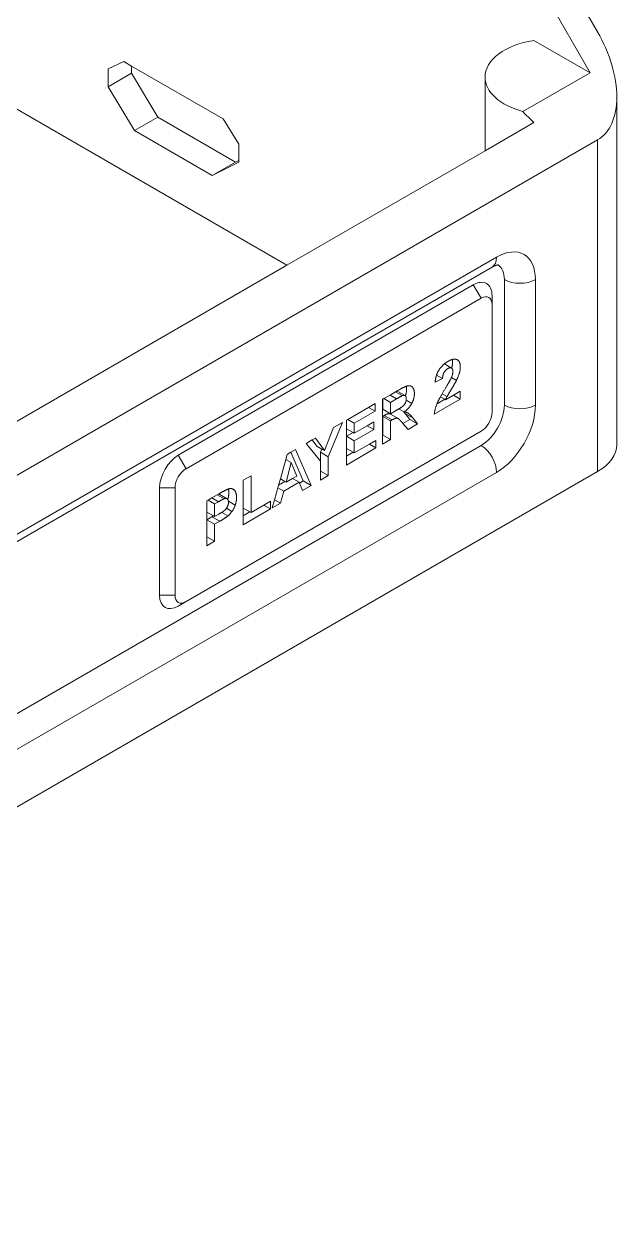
# Model space of a CAD drawing. Header units: millimetres. Extents: x 15 to 415, y 5 to 292.
# Drawn here: x 335.5 to 362.5, y 60.9 to 116 of the extents above; entities that cross this region are included whole.
import ezdxf

# ---------------------------------------------------------------- set-up
doc = ezdxf.new("R2010")
doc.units = ezdxf.units.MM
doc.layers.add('Geometries', color=7, linetype='Continuous')

msp = doc.modelspace()

# ---------------------------------------------------------------- linework, layer by layer
at = {"layer": 'Geometries', "linetype": 'Continuous', "lineweight": 13}
for p, q in [((361.644, 115.665), (349.416, 136.988)), ((349.405, 134.545), (361.305, 113.794)), ((347.491, 105.032), (328.479, 116.008)), ((358.746, 115.272), (361.305, 113.794)), ((340.065, 114.307), (339.362, 113.978)), ((340.423, 114.1), (340.065, 114.307)), ((340.423, 113.774), (340.423, 114.1)), ((344.595, 111.692), (340.423, 114.1)), ((339.362, 113.978), (339.362, 113.161)), ((339.362, 113.161), (340.423, 113.774)), ((341.625, 111.773), (340.423, 113.774)), ((356.523, 113.598), (356.523, 110.246)), ((358.249, 112.03), (361.305, 113.794)), ((339.362, 113.161), (340.564, 111.161)), ((362.523, 96.86), (362.523, 112.69)), ((340.564, 111.161), (341.625, 111.773)), ((345.16, 109.732), (341.625, 111.773)), ((345.302, 110.548), (344.595, 111.692)), ((356.523, 110.246), (358.746, 111.53)), ((361.644, 110.741), (301.54, 76.04)), ((340.564, 111.161), (344.1, 109.12)), ((361.644, 95.636), (361.644, 110.741)), ((345.302, 109.804), (345.302, 110.548)), ((347.491, 105.032), (356.523, 110.246)), ((344.1, 109.12), (345.16, 109.732)), ((344.1, 109.12), (345.302, 109.732)), ((345.302, 109.804), (345.16, 109.732)), ((345.302, 109.732), (345.302, 109.804)), ((306.136, 76.006), (357.048, 105.4)), ((302.316, 78.95), (347.491, 105.032)), ((305.929, 75.548), (356.841, 104.942)), ((355.987, 104.14), (342.552, 96.384)), ((356.341, 103.528), (355.987, 104.14)), ((357.401, 98.664), (357.401, 104.379)), ((358.815, 104.379), (358.815, 98.664)), ((356.841, 103.647), (356.841, 103.239)), ((356.341, 103.528), (342.906, 95.771)), ((356.841, 98.34), (356.841, 103.239)), ((354.995, 100.354), (354.67, 100.542)), ((354.586, 99.869), (354.248, 99.713)), ((354.311, 100.028), (354.586, 99.869)), ((354.986, 99.908), (354.99, 99.917)), ((354.99, 99.917), (355.218, 99.786)), ((352.195, 99.124), (352.449, 99.271)), ((352.449, 99.271), (352.514, 99.308)), ((352.449, 99.271), (352.754, 99.095)), ((352.514, 99.308), (352.609, 99.363)), ((352.88, 99.098), (352.526, 99.302)), ((354.57, 99.183), (354.793, 99.054)), ((355.081, 99.113), (355.396, 99.294)), ((355.396, 99.294), (355.396, 98.931)), ((351.221, 98.562), (351.521, 98.735)), ((351.521, 98.735), (351.521, 98.389)), ((351.858, 98.93), (351.862, 98.931)), ((351.858, 97.297), (351.858, 98.93)), ((351.862, 98.931), (351.916, 98.963)), ((351.862, 98.931), (351.862, 98.476)), ((351.916, 98.963), (352.195, 99.124)), ((351.916, 98.963), (352.215, 98.79)), ((352.195, 99.124), (352.494, 98.951)), ((352.494, 98.951), (352.215, 98.79)), ((352.215, 98.79), (352.215, 98.272)), ((352.932, 98.892), (353.187, 98.745)), ((355.396, 98.931), (354.208, 98.245)), ((354.684, 98.928), (354.334, 98.726)), ((354.49, 99.041), (354.684, 98.928)), ((354.684, 98.928), (354.723, 98.906)), ((354.723, 98.906), (355.081, 99.113)), ((355.081, 99.113), (355.396, 98.931)), ((350.268, 98.011), (351.221, 98.562)), ((351.521, 98.389), (350.567, 97.839)), ((351.221, 98.562), (351.521, 98.389)), ((351.862, 98.476), (352.215, 98.272)), ((351.934, 98.192), (351.862, 98.151)), ((351.862, 98.151), (352.215, 97.946)), ((351.862, 98.151), (351.862, 97.298)), ((351.934, 98.192), (352.287, 97.988)), ((352.567, 98.051), (352.213, 98.255)), ((352.215, 98.272), (352.479, 98.425)), ((352.574, 98.046), (352.567, 98.051)), ((352.596, 98.494), (352.805, 98.373)), ((352.805, 98.373), (352.837, 98.354)), ((352.878, 98.284), (353.094, 98.01)), ((352.878, 98.284), (353.232, 98.079)), ((352.997, 98.312), (353.028, 98.294)), ((353.232, 98.079), (353.447, 97.806)), ((349.214, 96.595), (349.621, 97.638)), ((350.032, 97.875), (349.383, 96.315)), ((349.621, 97.638), (350.032, 97.875)), ((350.21, 97.978), (350.213, 97.98)), ((350.21, 96.345), (350.21, 97.978)), ((350.213, 97.98), (350.268, 98.011)), ((350.213, 97.98), (350.213, 97.59)), ((350.213, 97.59), (350.511, 97.418)), ((350.268, 98.011), (350.567, 97.839)), ((350.567, 97.839), (350.567, 97.386)), ((350.567, 97.386), (351.156, 97.726)), ((351.454, 97.555), (350.567, 97.042)), ((351.156, 97.726), (351.454, 97.898)), ((351.156, 97.726), (351.454, 97.555)), ((351.454, 97.898), (351.454, 97.555)), ((352.287, 97.988), (352.215, 97.946)), ((352.215, 97.946), (352.215, 97.094)), ((352.783, 97.831), (352.763, 97.855)), ((353.094, 98.01), (352.783, 97.831)), ((353.021, 97.559), (352.783, 97.831)), ((353.447, 97.806), (353.021, 97.559)), ((353.094, 98.01), (353.447, 97.806)), ((342.906, 89.717), (356.341, 97.474)), ((348.379, 96.921), (348.654, 97.08)), ((348.654, 97.08), (348.798, 97.163)), ((348.654, 97.08), (348.86, 96.799)), ((348.798, 97.163), (349.214, 96.595)), ((350.511, 97.418), (350.213, 97.246)), ((350.213, 97.246), (350.567, 97.042)), ((350.213, 97.246), (350.213, 96.691)), ((350.511, 97.418), (350.567, 97.386)), ((350.567, 97.042), (350.567, 96.487)), ((351.256, 96.885), (351.554, 97.057)), ((351.554, 97.057), (351.554, 96.713)), ((351.862, 97.298), (351.858, 97.297)), ((351.858, 96.888), (351.858, 97.297)), ((352.215, 97.094), (351.858, 96.888)), ((351.862, 97.298), (352.215, 97.094)), ((305.429, 67.433), (356.341, 96.827)), ((342.906, 95.771), (342.552, 96.384)), ((347.451, 96.196), (347.515, 96.422)), ((347.515, 96.422), (347.68, 96.517)), ((347.68, 96.517), (347.892, 96.64)), ((347.68, 96.517), (348.246, 95.211)), ((347.892, 96.64), (348.6, 95.007)), ((349.027, 96.113), (348.379, 96.921)), ((348.86, 96.799), (349.09, 96.666)), ((349.09, 96.666), (349.029, 96.519)), ((349.029, 96.519), (349.029, 95.663)), ((349.029, 96.519), (349.383, 96.315)), ((349.09, 96.666), (349.214, 96.595)), ((351.554, 96.713), (350.21, 95.937)), ((350.511, 96.519), (350.21, 96.345)), ((350.213, 96.691), (350.511, 96.519)), ((350.511, 96.519), (350.567, 96.487)), ((350.567, 96.487), (351.256, 96.885)), ((351.256, 96.885), (351.554, 96.713)), ((347.2, 95.307), (347.451, 96.196)), ((347.451, 96.196), (347.699, 96.052)), ((347.699, 96.052), (347.46, 95.157)), ((347.943, 95.435), (347.699, 96.052)), ((349.027, 95.662), (349.027, 96.113)), ((349.383, 96.315), (349.383, 95.459)), ((350.21, 95.937), (350.21, 96.345)), ((301.54, 60.934), (361.644, 95.636)), ((357.048, 95.602), (306.136, 66.208)), ((345.51, 95.248), (345.864, 95.452)), ((345.864, 95.452), (345.864, 93.771)), ((347.12, 95.025), (347.2, 95.307)), ((347.2, 95.307), (347.405, 95.189)), ((347.46, 95.157), (347.759, 95.33)), ((347.759, 95.33), (347.943, 95.435)), ((347.759, 95.33), (348.057, 95.158)), ((349.029, 95.663), (349.027, 95.662)), ((349.027, 95.254), (349.027, 95.662)), ((349.383, 95.459), (349.027, 95.254)), ((349.029, 95.663), (349.383, 95.459)), ((341.698, 94.905), (341.698, 90.006)), ((342.406, 94.905), (341.698, 94.905)), ((342.406, 94.905), (342.406, 90.006)), ((345.005, 94.854), (345.102, 94.798)), ((345.507, 95.246), (345.51, 95.248)), ((345.507, 93.63), (345.507, 95.246)), ((345.51, 95.248), (345.51, 93.976)), ((346.932, 94.359), (347.086, 94.903)), ((347.086, 94.903), (347.12, 95.025)), ((347.086, 94.903), (347.351, 94.75)), ((347.405, 95.189), (347.12, 95.025)), ((347.351, 94.75), (347.205, 94.202)), ((348.057, 95.158), (347.351, 94.75)), ((347.405, 95.189), (347.46, 95.157)), ((348.076, 95.113), (348.057, 95.158)), ((348.246, 95.211), (348.076, 95.113)), ((348.212, 94.783), (348.076, 95.113)), ((348.6, 95.007), (348.212, 94.783)), ((348.246, 95.211), (348.6, 95.007)), ((343.85, 94.306), (343.854, 94.308)), ((343.85, 92.673), (343.85, 94.306)), ((343.854, 94.308), (343.908, 94.34)), ((343.854, 94.308), (343.854, 93.792)), ((343.908, 94.34), (344.08, 94.439)), ((343.908, 94.34), (344.207, 94.167)), ((344.08, 94.439), (344.325, 94.58)), ((344.08, 94.439), (344.379, 94.266)), ((344.379, 94.266), (344.207, 94.167)), ((344.325, 94.58), (344.386, 94.615)), ((344.325, 94.58), (344.636, 94.401)), ((344.386, 94.615), (344.423, 94.637)), ((344.771, 94.399), (344.417, 94.603)), ((344.833, 94.29), (345.145, 94.11)), ((346.454, 94.112), (346.751, 94.284)), ((346.751, 94.284), (346.751, 93.94)), ((346.826, 93.983), (346.932, 94.359)), ((347.205, 94.202), (346.826, 93.983)), ((346.932, 94.359), (347.205, 94.202)), ((343.854, 93.792), (344.153, 93.619)), ((344.207, 94.167), (344.207, 93.588)), ((344.207, 93.588), (344.402, 93.7)), ((344.532, 93.779), (344.81, 93.618)), ((344.744, 93.967), (344.995, 93.822)), ((346.751, 93.94), (345.507, 93.221)), ((345.808, 93.804), (345.507, 93.63)), ((345.507, 93.221), (345.507, 93.63)), ((345.51, 93.976), (345.808, 93.804)), ((345.808, 93.804), (345.864, 93.771)), ((345.864, 93.771), (346.454, 94.112)), ((346.454, 94.112), (346.751, 93.94)), ((344.086, 93.579), (343.854, 93.445)), ((343.854, 93.445), (343.854, 92.675)), ((343.854, 93.445), (344.207, 93.241)), ((344.086, 93.579), (344.44, 93.375)), ((344.153, 93.619), (344.207, 93.588)), ((344.44, 93.375), (344.207, 93.241)), ((344.207, 93.241), (344.207, 92.471)), ((343.854, 92.675), (343.85, 92.673)), ((343.85, 92.265), (343.85, 92.673)), ((343.854, 92.675), (344.207, 92.471)), ((344.207, 92.471), (343.85, 92.265)), ((342.406, 90.006), (341.698, 90.006)), ((342.552, 89.513), (342.906, 89.717))]:
    msp.add_line(p, q, dxfattribs=at)
at = {"layer": 'Geometries', "linetype": 'Continuous', "lineweight": 13, "flags": 128}
for points in [[(356.841, 104.942), (356.845, 104.945), (356.854, 104.95), (356.862, 104.954), (356.87, 104.959), (356.878, 104.963), (356.886, 104.967), (356.894, 104.972), (356.902, 104.976), (356.91, 104.979), (356.918, 104.983), (356.925, 104.987), (356.933, 104.99), (356.94, 104.994), (356.947, 104.997), (356.954, 105), (356.961, 105.003), (356.968, 105.006), (356.975, 105.009), (356.982, 105.012), (356.988, 105.014), (356.994, 105.017), (357.001, 105.019), (357.007, 105.021), (357.013, 105.023), (357.019, 105.025), (357.025, 105.027), (357.03, 105.029), (357.036, 105.031), (357.041, 105.032), (357.046, 105.034), (357.051, 105.035), (357.056, 105.037), (357.061, 105.038), (357.066, 105.039), (357.07, 105.04), (357.075, 105.041), (357.079, 105.042), (357.083, 105.043), (357.087, 105.044), (357.091, 105.045), (357.095, 105.045), (357.098, 105.046), (357.102, 105.047), (357.105, 105.047), (357.108, 105.047), (357.111, 105.048), (357.114, 105.048), (357.116, 105.048), (357.119, 105.049)], [(357.119, 105.049), (357.119, 105.049), (357.121, 105.049), (357.123, 105.049), (357.125, 105.049), (357.127, 105.049), (357.128, 105.049), (357.13, 105.049), (357.131, 105.049), (357.132, 105.049), (357.133, 105.049), (357.134, 105.049), (357.135, 105.049), (357.135, 105.049), (357.135, 105.049), (357.136, 105.049)], [(354.311, 100.028), (354.316, 100.043), (354.322, 100.061), (354.329, 100.079), (354.336, 100.096), (354.343, 100.113), (354.35, 100.129), (354.357, 100.145), (354.364, 100.16), (354.372, 100.176), (354.381, 100.193), (354.391, 100.211), (354.401, 100.228), (354.411, 100.245), (354.421, 100.262), (354.432, 100.278), (354.443, 100.294), (354.455, 100.312), (354.468, 100.329), (354.481, 100.346), (354.494, 100.362), (354.507, 100.379), (354.52, 100.395), (354.534, 100.411), (354.548, 100.426), (354.562, 100.442), (354.577, 100.457), (354.591, 100.471), (354.606, 100.485), (354.621, 100.499), (354.636, 100.513), (354.652, 100.527), (354.669, 100.541), (354.67, 100.542)], [(354.995, 100.354), (354.99, 100.357), (354.983, 100.36), (354.975, 100.363), (354.967, 100.365), (354.959, 100.366), (354.951, 100.367), (354.943, 100.367), (354.934, 100.367), (354.925, 100.366), (354.916, 100.364), (354.907, 100.362), (354.897, 100.359), (354.887, 100.356), (354.877, 100.352), (354.866, 100.348), (354.855, 100.342), (354.844, 100.337), (354.833, 100.331), (354.823, 100.325), (354.812, 100.319), (354.802, 100.312), (354.792, 100.305), (354.782, 100.298), (354.772, 100.29), (354.763, 100.283), (354.753, 100.275), (354.744, 100.267), (354.736, 100.258), (354.727, 100.249), (354.717, 100.239), (354.708, 100.228), (354.699, 100.217), (354.69, 100.205), (354.683, 100.195), (354.676, 100.186), (354.67, 100.175), (354.663, 100.165), (354.657, 100.155), (354.651, 100.144), (354.646, 100.133), (354.64, 100.121), (354.635, 100.109), (354.63, 100.096), (354.625, 100.083), (354.62, 100.07), (354.616, 100.056), (354.612, 100.042), (354.608, 100.027), (354.605, 100.013), (354.601, 99.997), (354.598, 99.982), (354.596, 99.966), (354.593, 99.95), (354.591, 99.935), (354.59, 99.919), (354.588, 99.903), (354.587, 99.886), (354.586, 99.869)], [(354.67, 100.542), (354.686, 100.555), (354.703, 100.569), (354.721, 100.582), (354.739, 100.595), (354.756, 100.607), (354.773, 100.618), (354.791, 100.63), (354.809, 100.641), (354.827, 100.652), (354.845, 100.662), (354.863, 100.672), (354.88, 100.681), (354.898, 100.69), (354.915, 100.699), (354.931, 100.706), (354.948, 100.713), (354.961, 100.719)], [(354.961, 100.719), (354.964, 100.72), (354.979, 100.726), (354.996, 100.732), (355.013, 100.737), (355.029, 100.742), (355.03, 100.742)], [(354.99, 99.917), (354.994, 99.928), (355.002, 99.947), (355.009, 99.966), (355.016, 99.984), (355.022, 100.002), (355.028, 100.02), (355.033, 100.037), (355.037, 100.053), (355.041, 100.069), (355.044, 100.084), (355.047, 100.099), (355.05, 100.113), (355.052, 100.128), (355.054, 100.142), (355.055, 100.156), (355.056, 100.17), (355.056, 100.183), (355.056, 100.196), (355.056, 100.209), (355.055, 100.223), (355.054, 100.236), (355.052, 100.249), (355.05, 100.261), (355.048, 100.273), (355.045, 100.283), (355.042, 100.293), (355.038, 100.302), (355.034, 100.311), (355.03, 100.319), (355.025, 100.326), (355.02, 100.333), (355.015, 100.338), (355.01, 100.344), (355.005, 100.348)], [(355.005, 100.348), (355.004, 100.349), (354.997, 100.353), (354.995, 100.354)], [(355.03, 100.742), (355.033, 100.73), (355.035, 100.715), (355.038, 100.699), (355.039, 100.683), (355.041, 100.667), (355.042, 100.65), (355.042, 100.633), (355.043, 100.615), (355.042, 100.596), (355.042, 100.577), (355.041, 100.558), (355.039, 100.539), (355.037, 100.52), (355.035, 100.499), (355.032, 100.477), (355.029, 100.456), (355.025, 100.435), (355.021, 100.413), (355.016, 100.391), (355.01, 100.369), (355.005, 100.349), (355.005, 100.348)], [(355.03, 100.742), (355.045, 100.746), (355.06, 100.749), (355.075, 100.752), (355.089, 100.754), (355.103, 100.756), (355.117, 100.757), (355.13, 100.757), (355.143, 100.757), (355.155, 100.756), (355.168, 100.755), (355.18, 100.753), (355.192, 100.751), (355.204, 100.748), (355.215, 100.745), (355.226, 100.741), (355.236, 100.736), (355.247, 100.731)], [(355.258, 100.725), (355.267, 100.72), (355.276, 100.713), (355.286, 100.707), (355.294, 100.699), (355.303, 100.692), (355.312, 100.682), (355.321, 100.672), (355.33, 100.662), (355.338, 100.65), (355.344, 100.64), (355.351, 100.629), (355.357, 100.618), (355.362, 100.606), (355.367, 100.594), (355.372, 100.581), (355.376, 100.568), (355.38, 100.554), (355.383, 100.54), (355.386, 100.526), (355.389, 100.511), (355.391, 100.495), (355.393, 100.479), (355.394, 100.463), (355.395, 100.446), (355.396, 100.429), (355.396, 100.41), (355.396, 100.392), (355.395, 100.373), (355.394, 100.354), (355.393, 100.335), (355.391, 100.315), (355.389, 100.294), (355.386, 100.273), (355.382, 100.252), (355.378, 100.23), (355.374, 100.209), (355.369, 100.187), (355.364, 100.165), (355.359, 100.145), (355.353, 100.125), (355.347, 100.104), (355.341, 100.084), (355.334, 100.062), (355.326, 100.041), (355.318, 100.019), (355.31, 99.996), (355.301, 99.974), (355.292, 99.951), (355.282, 99.927), (355.272, 99.903), (355.262, 99.881), (355.251, 99.857), (355.241, 99.834), (355.229, 99.81), (355.218, 99.786)], [(355.247, 100.731), (355.257, 100.726), (355.258, 100.725)], [(354.248, 99.713), (354.25, 99.737), (354.253, 99.76), (354.256, 99.783), (354.259, 99.806), (354.262, 99.828), (354.266, 99.85), (354.27, 99.872), (354.274, 99.892), (354.279, 99.912), (354.283, 99.931), (354.288, 99.951), (354.293, 99.97), (354.298, 99.988), (354.304, 100.007), (354.31, 100.025), (354.311, 100.028)], [(354.705, 99.412), (354.721, 99.438), (354.736, 99.464), (354.751, 99.489), (354.766, 99.513), (354.78, 99.537), (354.794, 99.56), (354.807, 99.582), (354.819, 99.603), (354.831, 99.624), (354.843, 99.644), (354.855, 99.664), (354.866, 99.684), (354.877, 99.702), (354.887, 99.72), (354.897, 99.738), (354.906, 99.754), (354.915, 99.77), (354.924, 99.786), (354.932, 99.8), (354.939, 99.815), (354.946, 99.828), (354.953, 99.841), (354.959, 99.853), (354.965, 99.864), (354.97, 99.874), (354.974, 99.883), (354.979, 99.892), (354.983, 99.901), (354.986, 99.908)], [(355.218, 99.786), (355.212, 99.775), (355.206, 99.763), (355.2, 99.75), (355.193, 99.737), (355.186, 99.724), (355.178, 99.71), (355.17, 99.695), (355.162, 99.68), (355.153, 99.664), (355.144, 99.647), (355.134, 99.63), (355.123, 99.612), (355.113, 99.593), (355.102, 99.574), (355.09, 99.554), (355.078, 99.534), (355.066, 99.513), (355.053, 99.492), (355.04, 99.47), (355.026, 99.447), (355.015, 99.429), (355.004, 99.41), (354.992, 99.391), (354.981, 99.373), (354.97, 99.355), (354.959, 99.337), (354.948, 99.318), (354.937, 99.3), (354.926, 99.283), (354.916, 99.266), (354.906, 99.249), (354.896, 99.233), (354.887, 99.218), (354.879, 99.205), (354.871, 99.191), (354.864, 99.179), (354.857, 99.167), (354.85, 99.155), (354.843, 99.144), (354.837, 99.133), (354.831, 99.123), (354.826, 99.113), (354.82, 99.104), (354.815, 99.095), (354.811, 99.087), (354.805, 99.078), (354.801, 99.07), (354.796, 99.062), (354.793, 99.054)], [(352.526, 99.302), (352.522, 99.304), (352.516, 99.307), (352.514, 99.308)], [(352.609, 99.363), (352.63, 99.375), (352.651, 99.387), (352.671, 99.398), (352.691, 99.409), (352.71, 99.42), (352.729, 99.429), (352.747, 99.439), (352.764, 99.448), (352.782, 99.457), (352.799, 99.465), (352.816, 99.473), (352.832, 99.481), (352.848, 99.488), (352.863, 99.495), (352.878, 99.501), (352.893, 99.507), (352.907, 99.513), (352.921, 99.518), (352.934, 99.523), (352.939, 99.524)], [(352.939, 99.524), (352.94, 99.519), (352.942, 99.503), (352.945, 99.487), (352.947, 99.47), (352.948, 99.453), (352.949, 99.435), (352.95, 99.417), (352.95, 99.398), (352.95, 99.379), (352.95, 99.36), (352.949, 99.342), (352.947, 99.323), (352.946, 99.303), (352.943, 99.283), (352.94, 99.263), (352.937, 99.244), (352.934, 99.224), (352.929, 99.204), (352.925, 99.185), (352.92, 99.167), (352.915, 99.148), (352.91, 99.13), (352.904, 99.112), (352.898, 99.093), (352.895, 99.086)], [(352.939, 99.524), (352.947, 99.527), (352.959, 99.531), (352.971, 99.535), (352.982, 99.538), (352.995, 99.541), (353.006, 99.543), (353.017, 99.545), (353.028, 99.547), (353.038, 99.548), (353.052, 99.549), (353.065, 99.549), (353.079, 99.549), (353.091, 99.547), (353.104, 99.545), (353.116, 99.543), (353.127, 99.54), (353.138, 99.536), (353.149, 99.531), (353.159, 99.526), (353.165, 99.523)], [(353.165, 99.523), (353.169, 99.521), (353.179, 99.514), (353.189, 99.507), (353.198, 99.5), (353.207, 99.491), (353.215, 99.482), (353.224, 99.473), (353.232, 99.463), (353.239, 99.453), (353.246, 99.442), (353.253, 99.429), (353.26, 99.417), (353.266, 99.403), (353.272, 99.389), (353.277, 99.375), (353.282, 99.36), (353.286, 99.346), (353.29, 99.331), (353.293, 99.315), (353.296, 99.299), (353.298, 99.283), (353.3, 99.266), (353.302, 99.249), (353.303, 99.231), (353.304, 99.212), (353.304, 99.194), (353.304, 99.175), (353.303, 99.156), (353.302, 99.138), (353.301, 99.119), (353.299, 99.099), (353.297, 99.079), (353.294, 99.059), (353.291, 99.04), (353.287, 99.02), (353.283, 99), (353.279, 98.981), (353.274, 98.963), (353.269, 98.944), (353.263, 98.926), (353.258, 98.907), (353.251, 98.889), (353.244, 98.871), (353.237, 98.853), (353.23, 98.834), (353.222, 98.816), (353.214, 98.798), (353.205, 98.78), (353.196, 98.763), (353.187, 98.745)], [(354.49, 99.041), (354.491, 99.043), (354.506, 99.07), (354.52, 99.096), (354.536, 99.124), (354.552, 99.152), (354.568, 99.18), (354.57, 99.183)], [(354.57, 99.183), (354.585, 99.209), (354.602, 99.239), (354.618, 99.267), (354.635, 99.295), (354.652, 99.323), (354.669, 99.352), (354.687, 99.382), (354.705, 99.412)], [(352.754, 99.095), (352.751, 99.093), (352.747, 99.091), (352.743, 99.09), (352.738, 99.087), (352.733, 99.085), (352.728, 99.082), (352.722, 99.079), (352.716, 99.076), (352.71, 99.073), (352.703, 99.069), (352.695, 99.065), (352.687, 99.061), (352.679, 99.056), (352.67, 99.051), (352.661, 99.046), (352.651, 99.041), (352.641, 99.035), (352.63, 99.029), (352.619, 99.023), (352.608, 99.016), (352.596, 99.01), (352.584, 99.003), (352.571, 98.996), (352.557, 98.987), (352.542, 98.979), (352.526, 98.97), (352.51, 98.961), (352.494, 98.951)], [(352.596, 98.494), (352.599, 98.496), (352.612, 98.503), (352.624, 98.511), (352.636, 98.518), (352.649, 98.526), (352.661, 98.534), (352.673, 98.542), (352.684, 98.549), (352.695, 98.556), (352.706, 98.563), (352.716, 98.57), (352.725, 98.577), (352.735, 98.583), (352.743, 98.589), (352.751, 98.595), (352.759, 98.601), (352.767, 98.607), (352.773, 98.612), (352.78, 98.617), (352.786, 98.622), (352.791, 98.626), (352.795, 98.631), (352.799, 98.635), (352.803, 98.638), (352.807, 98.642), (352.811, 98.646), (352.815, 98.65), (352.825, 98.661), (352.834, 98.672), (352.843, 98.683), (352.852, 98.695), (352.86, 98.706), (352.868, 98.719), (352.875, 98.73), (352.882, 98.742), (352.888, 98.754), (352.894, 98.767), (352.9, 98.779)], [(352.87, 99.103), (352.869, 99.103), (352.862, 99.106), (352.855, 99.108), (352.847, 99.109), (352.839, 99.11), (352.831, 99.111), (352.823, 99.111), (352.814, 99.11), (352.805, 99.109), (352.795, 99.107), (352.785, 99.105), (352.775, 99.102), (352.765, 99.098), (352.754, 99.095)], [(353.187, 98.745), (353.178, 98.728), (353.168, 98.711), (353.158, 98.695), (353.147, 98.678), (353.137, 98.662), (353.126, 98.645), (353.114, 98.629), (353.102, 98.613), (353.089, 98.596), (353.076, 98.58), (353.063, 98.564), (353.049, 98.547), (353.034, 98.531), (353.02, 98.516), (353.005, 98.5), (352.989, 98.484), (352.973, 98.469), (352.957, 98.453), (352.94, 98.438), (352.923, 98.423), (352.907, 98.409), (352.89, 98.395), (352.873, 98.382), (352.855, 98.368), (352.837, 98.354)], [(352.88, 99.098), (352.876, 99.1), (352.87, 99.103)], [(352.889, 99.092), (352.882, 99.096), (352.88, 99.098)], [(352.895, 99.087), (352.894, 99.087), (352.889, 99.092)], [(352.932, 98.892), (352.932, 98.893), (352.934, 98.904), (352.935, 98.916), (352.935, 98.928), (352.936, 98.94), (352.936, 98.952), (352.936, 98.964), (352.936, 98.975), (352.935, 98.986), (352.934, 98.998), (352.932, 99.009), (352.93, 99.02), (352.927, 99.03), (352.924, 99.04), (352.921, 99.048), (352.917, 99.057), (352.913, 99.064), (352.909, 99.071), (352.904, 99.077), (352.899, 99.082), (352.895, 99.087)], [(354.208, 98.245), (354.211, 98.268), (354.213, 98.291), (354.216, 98.314), (354.22, 98.337), (354.224, 98.36), (354.228, 98.384), (354.232, 98.406), (354.237, 98.428), (354.243, 98.451), (354.248, 98.473), (354.254, 98.496), (354.261, 98.521), (354.269, 98.547), (354.277, 98.572), (354.285, 98.598), (354.294, 98.624), (354.304, 98.65), (354.314, 98.676), (354.324, 98.703)], [(354.324, 98.703), (354.331, 98.72), (354.334, 98.726)], [(354.334, 98.726), (354.339, 98.737), (354.347, 98.756), (354.355, 98.775), (354.364, 98.794), (354.373, 98.814), (354.383, 98.834), (354.393, 98.854), (354.403, 98.876), (354.414, 98.898), (354.426, 98.921), (354.438, 98.944), (354.451, 98.968), (354.464, 98.993), (354.477, 99.018), (354.49, 99.041)], [(354.793, 99.054), (354.783, 99.037), (354.774, 99.019), (354.766, 99.002), (354.757, 98.985), (354.75, 98.968), (354.742, 98.952), (354.736, 98.936), (354.729, 98.921), (354.723, 98.906)], [(352.213, 98.255), (352.212, 98.256), (352.203, 98.261), (352.193, 98.265), (352.184, 98.268), (352.174, 98.271), (352.165, 98.273), (352.155, 98.275), (352.147, 98.275), (352.14, 98.275), (352.132, 98.275), (352.124, 98.275), (352.118, 98.274), (352.112, 98.273), (352.106, 98.272), (352.099, 98.27), (352.092, 98.268), (352.084, 98.265), (352.076, 98.263), (352.067, 98.259), (352.058, 98.256), (352.049, 98.252), (352.039, 98.248), (352.03, 98.243), (352.019, 98.238), (352.008, 98.233), (351.997, 98.227), (351.985, 98.221), (351.973, 98.214), (351.96, 98.207), (351.947, 98.2), (351.934, 98.192)], [(352.56, 98.054), (352.556, 98.056), (352.547, 98.061), (352.537, 98.064), (352.528, 98.067), (352.518, 98.069), (352.509, 98.07), (352.501, 98.071), (352.493, 98.071), (352.486, 98.071), (352.478, 98.071), (352.472, 98.07), (352.466, 98.069), (352.459, 98.067), (352.453, 98.066), (352.445, 98.064), (352.437, 98.061), (352.429, 98.058), (352.421, 98.055), (352.412, 98.052), (352.403, 98.048), (352.393, 98.044), (352.383, 98.039), (352.373, 98.034), (352.362, 98.029), (352.35, 98.023), (352.339, 98.017), (352.326, 98.01), (352.314, 98.003), (352.301, 97.996), (352.287, 97.988)], [(352.479, 98.425), (352.496, 98.434), (352.512, 98.444), (352.528, 98.453), (352.543, 98.462), (352.558, 98.471), (352.573, 98.48), (352.586, 98.488), (352.596, 98.494)], [(352.567, 98.051), (352.565, 98.052), (352.56, 98.054)], [(352.763, 97.855), (352.753, 97.866), (352.744, 97.876), (352.735, 97.887), (352.726, 97.897), (352.717, 97.906), (352.709, 97.916), (352.7, 97.925), (352.693, 97.933), (352.685, 97.942), (352.677, 97.95), (352.67, 97.958), (352.663, 97.966), (352.656, 97.973), (352.649, 97.98), (352.642, 97.986), (352.636, 97.993), (352.63, 97.999), (352.624, 98.005), (352.618, 98.01), (352.612, 98.015), (352.607, 98.02), (352.602, 98.024), (352.597, 98.029), (352.592, 98.033), (352.587, 98.037), (352.583, 98.04), (352.578, 98.043), (352.574, 98.046)], [(352.805, 98.373), (352.812, 98.365), (352.821, 98.354), (352.831, 98.343), (352.84, 98.332), (352.849, 98.32), (352.859, 98.308), (352.868, 98.296), (352.878, 98.284)], [(352.837, 98.354), (352.856, 98.352), (352.873, 98.35), (352.891, 98.347), (352.907, 98.343), (352.923, 98.339), (352.939, 98.335), (352.954, 98.33), (352.968, 98.325), (352.981, 98.319), (352.993, 98.314), (352.997, 98.312)], [(352.997, 98.312), (353.005, 98.307), (353.013, 98.303)], [(353.013, 98.303), (353.017, 98.301), (353.028, 98.294)], [(353.028, 98.294), (353.035, 98.289), (353.042, 98.284), (353.05, 98.278), (353.057, 98.272), (353.065, 98.266), (353.073, 98.259), (353.081, 98.251), (353.088, 98.244), (353.096, 98.236), (353.104, 98.228), (353.112, 98.22), (353.121, 98.211), (353.129, 98.202), (353.138, 98.192), (353.147, 98.182), (353.156, 98.172), (353.165, 98.161), (353.174, 98.15), (353.184, 98.139), (353.193, 98.128), (353.203, 98.116), (353.212, 98.104), (353.222, 98.092), (353.232, 98.079)], [(344.423, 94.637), (344.445, 94.65), (344.468, 94.662), (344.489, 94.675), (344.51, 94.686), (344.53, 94.698), (344.55, 94.709), (344.569, 94.719), (344.587, 94.729), (344.605, 94.739), (344.622, 94.748), (344.64, 94.757), (344.656, 94.766), (344.672, 94.774), (344.687, 94.782), (344.702, 94.79), (344.716, 94.797), (344.73, 94.803), (344.743, 94.81), (344.756, 94.815), (344.768, 94.821), (344.779, 94.826), (344.79, 94.831), (344.801, 94.835), (344.81, 94.838), (344.818, 94.842), (344.826, 94.845), (344.832, 94.846)], [(344.832, 94.847), (344.834, 94.837), (344.837, 94.821), (344.84, 94.806), (344.843, 94.789), (344.845, 94.773), (344.847, 94.756), (344.848, 94.739), (344.849, 94.722), (344.85, 94.704), (344.851, 94.686), (344.851, 94.668), (344.851, 94.648), (344.85, 94.629), (344.849, 94.609), (344.848, 94.59), (344.847, 94.57), (344.845, 94.551), (344.843, 94.533), (344.841, 94.516), (344.838, 94.498), (344.836, 94.481), (344.833, 94.463), (344.829, 94.444), (344.824, 94.425), (344.82, 94.406), (344.815, 94.387), (344.81, 94.369), (344.808, 94.364)], [(344.832, 94.846), (344.834, 94.847), (344.841, 94.849), (344.847, 94.851)], [(344.847, 94.851), (344.861, 94.855), (344.874, 94.858), (344.887, 94.86), (344.9, 94.862), (344.913, 94.863), (344.925, 94.864), (344.938, 94.864), (344.951, 94.864), (344.964, 94.862), (344.977, 94.861), (344.99, 94.858), (345.002, 94.855), (345.005, 94.854)], [(345.005, 94.854), (345.014, 94.851), (345.026, 94.847), (345.038, 94.842), (345.049, 94.836), (345.055, 94.833)], [(345.055, 94.833), (345.06, 94.83), (345.071, 94.823), (345.081, 94.815), (345.092, 94.807), (345.102, 94.798)], [(345.102, 94.798), (345.111, 94.79), (345.119, 94.78), (345.127, 94.77), (345.135, 94.76), (345.142, 94.749), (345.149, 94.737), (345.156, 94.725), (345.161, 94.713), (345.166, 94.701), (345.171, 94.688), (345.176, 94.675), (345.18, 94.661), (345.184, 94.647), (345.188, 94.632), (345.191, 94.617), (345.194, 94.602), (345.196, 94.585), (345.198, 94.569), (345.2, 94.551), (345.202, 94.535), (345.203, 94.518), (345.204, 94.5), (345.204, 94.482), (345.204, 94.464), (345.204, 94.444), (345.204, 94.424), (345.203, 94.405), (345.202, 94.385), (345.2, 94.366), (345.199, 94.347), (345.197, 94.329), (345.195, 94.312), (345.192, 94.294), (345.189, 94.276), (345.186, 94.259), (345.182, 94.24), (345.178, 94.221), (345.173, 94.202), (345.169, 94.183), (345.163, 94.165), (345.158, 94.146), (345.152, 94.128), (345.145, 94.11)], [(344.636, 94.401), (344.63, 94.399), (344.624, 94.396), (344.617, 94.393), (344.609, 94.39), (344.601, 94.386), (344.593, 94.382), (344.584, 94.378), (344.575, 94.373), (344.566, 94.369), (344.556, 94.364), (344.546, 94.359), (344.535, 94.353), (344.524, 94.347), (344.513, 94.341), (344.501, 94.335), (344.489, 94.328), (344.476, 94.321), (344.463, 94.314), (344.449, 94.306), (344.436, 94.299), (344.423, 94.291), (344.409, 94.283), (344.394, 94.275), (344.379, 94.266)], [(344.417, 94.603), (344.412, 94.606), (344.404, 94.61), (344.396, 94.613), (344.388, 94.615), (344.386, 94.616)], [(344.762, 94.403), (344.757, 94.406), (344.749, 94.409), (344.741, 94.411), (344.733, 94.413), (344.725, 94.414), (344.716, 94.415), (344.707, 94.415), (344.698, 94.415), (344.688, 94.414), (344.678, 94.412), (344.668, 94.41), (344.658, 94.408), (344.647, 94.405), (344.636, 94.401)], [(344.771, 94.399), (344.765, 94.402), (344.762, 94.403)], [(344.78, 94.393), (344.773, 94.398), (344.771, 94.399)], [(344.808, 94.364), (344.808, 94.364), (344.803, 94.371), (344.798, 94.377), (344.792, 94.383), (344.786, 94.388), (344.78, 94.393)], [(344.796, 94.06), (344.802, 94.074), (344.808, 94.089), (344.813, 94.103), (344.817, 94.117), (344.822, 94.132), (344.825, 94.146), (344.828, 94.16), (344.831, 94.174), (344.833, 94.188), (344.835, 94.202), (344.836, 94.216), (344.836, 94.23), (344.836, 94.245), (344.836, 94.258), (344.835, 94.272), (344.834, 94.284), (344.833, 94.29)], [(344.833, 94.29), (344.832, 94.296), (344.83, 94.308), (344.828, 94.319), (344.825, 94.329), (344.821, 94.339), (344.817, 94.348), (344.813, 94.356), (344.808, 94.364)], [(344.402, 93.7), (344.419, 93.71), (344.435, 93.719), (344.45, 93.728), (344.465, 93.738), (344.48, 93.746), (344.494, 93.755), (344.508, 93.764), (344.521, 93.772), (344.532, 93.779)], [(344.532, 93.779), (344.533, 93.78), (344.546, 93.788), (344.558, 93.796), (344.57, 93.804), (344.581, 93.812), (344.592, 93.819), (344.602, 93.827), (344.612, 93.834), (344.622, 93.841), (344.631, 93.848), (344.639, 93.855), (344.647, 93.862), (344.655, 93.868), (344.663, 93.875), (344.669, 93.881), (344.675, 93.886), (344.681, 93.892), (344.686, 93.897), (344.691, 93.902), (344.696, 93.908), (344.701, 93.913), (344.711, 93.924), (344.72, 93.935), (344.728, 93.946), (344.737, 93.957), (344.744, 93.967)], [(344.744, 93.967), (344.745, 93.968), (344.753, 93.98), (344.76, 93.992), (344.768, 94.005), (344.776, 94.018), (344.783, 94.032), (344.79, 94.046), (344.796, 94.06)], [(344.995, 93.822), (344.98, 93.802), (344.966, 93.783), (344.951, 93.764), (344.937, 93.746), (344.922, 93.729), (344.907, 93.712), (344.892, 93.696), (344.879, 93.682), (344.865, 93.668), (344.851, 93.655), (344.838, 93.642), (344.824, 93.63), (344.81, 93.618)], [(345.145, 94.11), (345.138, 94.09), (345.13, 94.07), (345.122, 94.05), (345.114, 94.031), (345.105, 94.012), (345.096, 93.993), (345.087, 93.975), (345.078, 93.957), (345.069, 93.94), (345.059, 93.922), (345.049, 93.904), (345.039, 93.887), (345.028, 93.871), (345.017, 93.854), (345.006, 93.838), (344.995, 93.822)], [(344.153, 93.619), (344.132, 93.606), (344.109, 93.593), (344.086, 93.579)], [(344.81, 93.618), (344.798, 93.609), (344.786, 93.599), (344.774, 93.59), (344.76, 93.58), (344.747, 93.57), (344.733, 93.56), (344.719, 93.55), (344.705, 93.541), (344.691, 93.531), (344.676, 93.521), (344.662, 93.511), (344.646, 93.501), (344.631, 93.491), (344.615, 93.481), (344.599, 93.471), (344.582, 93.46), (344.565, 93.45), (344.547, 93.439), (344.529, 93.428), (344.508, 93.415), (344.486, 93.402), (344.463, 93.389), (344.44, 93.375)]]:
    msp.add_lwpolyline(points, dxfattribs=at)
at = {"layer": 'Geometries', "linetype": 'Continuous', "lineweight": 13}
msp.add_arc((352.513, 98.95), 0.423, 336.1869, 352.1701, dxfattribs=at)
for centre, major_axis, ratio, start_param, end_param in [((359.523, 114.44), (-2.116, 3.702), 0.574412, 3.929504, 4.714902), ((359.523, 113.598), (3, 0), 0.57735, 1.832596, 3.141593), ((359.523, 113.598), (3, 0), 0.57735, 3.141593, 4.273981), ((359.523, 114.44), (-2.116, 3.702), 0.574412, 3.144106, 3.929504), ((359.523, 114.44), (2.116, -3.702), 0.574412, 5.061892, 5.238501), ((357.048, 103.359), (-1.25, -2.165), 0.57735, 2.356194, 3.926991), ((356.341, 105.808), (-0.5, 0.866), 0.57735, 3.141593, 3.926991), ((356.341, 103.767), (0.75, 1.299), 0.57735, 5.497787, 6.245179), ((355.987, 103.155), (-0.604, -1.045), 0.57735, 2.356194, 3.926991), ((358.108, 104.788), (-1, 0), 0.57735, 0.785398, 2.356194), ((356.341, 102.951), (0.354, 0.612), 0.57735, 5.497787, 7.068583), ((356.341, 98.052), (0.75, 1.299), 0.57735, 3.926991, 5.497787), ((357.048, 97.643), (-1.25, -2.165), 0.57735, 0.785398, 2.356194), ((358.108, 99.072), (-1, 0), 0.57735, 0.785398, 2.356194), ((356.341, 98.052), (0.354, 0.612), 0.57735, 3.926991, 5.497787), ((342.552, 95.398), (-0.604, -1.045), 0.57735, 3.926991, 5.497787), ((356.341, 96.01), (-0.5, 0.866), 0.57735, 3.926991, 5.497787), ((359.523, 96.86), (3, 0), 0.57735, 5.497787, 6.283185), ((342.906, 95.194), (-0.354, -0.612), 0.57735, 3.926991, 5.497787), ((342.552, 90.499), (-0.604, -1.045), 0.57735, 5.497787, 7.068583), ((342.906, 90.295), (0.354, 0.612), 0.57735, 2.356194, 3.926991)]:
    msp.add_ellipse(centre, major_axis=major_axis, ratio=ratio, start_param=start_param, end_param=end_param, dxfattribs=at)

doc.saveas('drawing.dxf')
